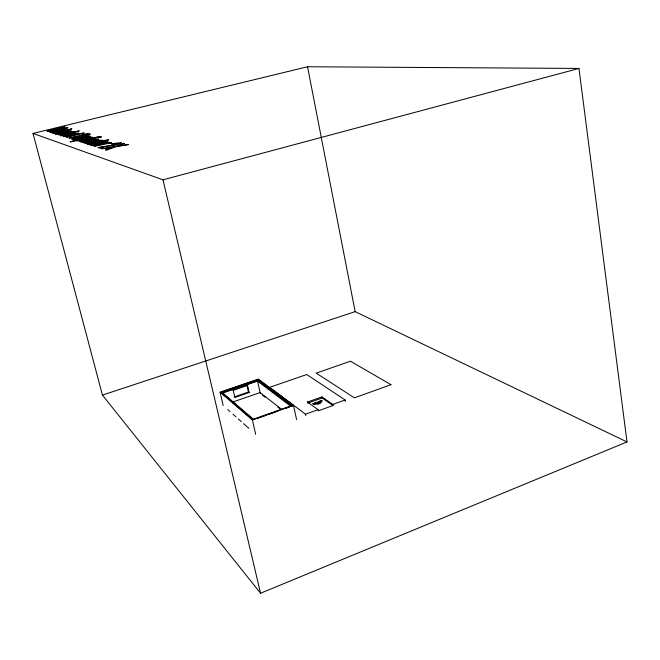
<?xml version="1.0" encoding="UTF-8"?>
<svg xmlns="http://www.w3.org/2000/svg" width="660" height="660" viewBox="0 0 660 660"><rect width="100%" height="100%" fill="white"/><g stroke="black" fill="none" stroke-linecap="round" stroke-linejoin="round"><path stroke-width="0.99" d="M321.717 400.397L318.277 401.626L319.968 402.567A5.065 1.939 -11.8 0 0 321.717 400.397L321.791 400.768A5.065 1.939 -11.8 0 1 320.042 402.938L317.691 403.78A5.065 1.939 -11.8 0 1 313.03 403.895L316.379 402.303L317.839 403.334L318.112 404.638M260.551 593.241L627 441.928L578.977 68.442L307.535 66.759L33 133.419L102.448 395.092L260.551 593.241L162.979 179.817L33 133.419M345.394 401.346L345.122 399.976L306.727 374.525L269.676 387.337L305.514 414.2L318.062 409.695L318.301 410.825L333.028 405.529L332.797 404.398L321.907 396.899L307.436 402.039L307.675 403.144M332.797 404.398L345.122 399.976M308.641 402.806L322.138 398.005L333.028 405.529M313.03 403.895L321.791 400.768M293.527 405.405L258.406 379.063L220.052 392.18L252.409 419.991L293.527 405.405L296.596 419.644M257.639 418.275L266.227 415.231M269.09 414.216L277.687 411.163M286.275 408.119L289.138 407.104M233.112 401.915L260.089 392.56L281.704 409.398M234.25 396.916L248.474 392.007L249.142 392.543L234.894 397.46L233.252 390.34L232.609 389.804M257.862 379.624L221.273 392.139L253.003 419.331L292.182 405.438L257.862 379.624L258.06 380.507L292.388 406.395M221.479 393.03L258.06 380.507M291.043 406.428L257.524 381.067L222.7 392.997L253.82 419.628M233.252 390.34L247.533 385.44L249.142 392.543M102.448 395.092L355.154 311.644L627 441.928M317.839 403.334L317.608 403.409A5.065 1.939 -11.8 0 1 312.947 403.524M162.979 179.817L578.977 68.442M62.04 128.972L49.64 131.992L67.988 127.76L51.265 130.952L65.299 127.017L64.63 126.827L46.951 131.125L62.304 127.619L48.279 131.554L64.754 128.32M307.436 402.039L318.062 409.695M262.688 395.315L265.089 397.196M277.901 407.195L279.502 408.449M247.533 385.44L246.865 384.92L248.474 392.007M223.03 394.358L224.573 395.695M227.675 398.351L229.218 399.679M232.32 402.336L233.871 403.673M236.965 406.329L238.516 407.657M241.609 410.322L243.16 411.65M245.479 413.647L247.805 415.635M250.123 417.632L252.45 419.628M227.716 409.555L229.985 411.568M233.005 414.249L236.024 416.938M238.293 418.943L241.321 421.633M243.581 423.637L248.878 428.332M220.052 392.18L223.179 405.537M252.409 419.991L255.676 434.371M257.524 381.067L260.287 393.442M305.514 414.2L305.803 415.585M319.745 402.658L320.017 403.961M318.714 401.94L318.986 403.235M321.907 396.899L322.138 398.005M307.535 66.759L355.154 311.644M121.209 142.874L113.817 145.39L101.079 147.114L103.777 147.972L101.236 148.615L97.878 147.535L113.883 144.994L118.618 143.525L111.631 144.136L116.358 143.071L121.209 142.874M52.338 132.907L65.332 129.517L61.966 129.632L59.829 130.111L63.393 129.905L55.704 131.076L50.812 132.577L53.98 132.396L52.338 132.907M107.77 141.669L99.544 144.449L93.431 145.637L90.824 145.505L94.273 144.012L104.024 141.76A6.691 0.767 -12.8 0 1 107.035 141.471L107.77 141.669M85.255 143.575L89.067 143.533L87.219 144.152L87.871 144.35L102.077 140.143L97.944 140.209L95.477 140.761L99.817 140.588L96.352 141.628L90.725 141.892L85.255 143.575M79.291 136.801L71.56 139.054L86.435 135.663L90.577 134.129L88.325 133.419L68.929 138.204L77.822 136.315L79.291 136.801M78.449 133.213L70.917 135.622L63.294 136.612L75.24 133.328A5.989 0.61 -12.8 0 1 77.863 133.056L78.449 133.213M93.283 144.853C95.758 145.513 104.354 143.368 104.907 142.057A3.704 0.429 -12.7 0 0 102.671 142.321L93.283 144.853M75.562 139.243L79.876 139.128C53.41 143.014 109.279 130.68 81.848 138.666L79.612 137.973L75.562 139.243M88.209 134.624L82.681 136.15L80.025 135.77L86.65 134.137L88.209 134.624M75.487 132.38L65.093 135.333L61.174 135.877L60.695 135.696L62.205 135.044L60.043 135.341L79.266 130.87L72.501 132.528L75.487 132.38M92.515 137.305L82.063 140.398L76.7 140.885L78.086 140.217L70.092 141.917L90.428 136.868L90.948 137.016L89.026 137.494L92.515 137.305M82.599 142.552L84.133 142.906A5.395 0.602 -12.8 0 0 87.021 142.469L89.768 141.867L84.719 142.255L91.385 140.25L96.409 139.656L93.885 140.539L94.429 140.704C108.157 136.513 84.001 140.877 82.599 142.552M58.196 133.732L62.098 133.592C38.057 137.197 89.273 125.944 63.929 133.163L62.007 132.569L58.196 133.732M65.505 136.034C74.448 135.613 84.653 130.663 65.505 136.034M86.79 136.801L83.251 138.023L81.551 137.503L86.79 136.801M73.318 132.841L66.718 134.747L62.725 135.218L73.318 132.841M68.615 131.464L65.274 132.577L63.814 132.14L68.615 131.464M79.035 140.192L82.962 139.92L90.197 137.816L86.79 138.105L79.035 140.192M89.108 144.548L89.719 144.903L108.727 139.829L103.397 140.58L89.108 144.548M87.871 142.997L89.644 143.228L94.759 142.098L91.311 142.114L87.871 142.997M66.355 137.231L84.299 132.974L79.505 133.675L66.355 137.231M53.13 131.983L58.938 131.175L53.13 131.983M115.781 146.759L106.252 150.232L105.369 149.944L113.075 147.188L101.698 148.764L114.873 146.487L123.725 143.261L124.657 143.517L117.662 146.042L128.403 144.556L115.781 146.759M390.967 384.697L354.403 397.84L316.189 373.123L350.518 361.226L390.967 384.697M62.692 131.464L55.357 133.832L54.813 133.658L60.761 131.761L53.278 133.163L71.891 128.849L61.339 131.423L68.689 130.54L62.692 131.464M109.543 142.362L93.976 146.273L111.631 142.816L107.448 143.203L110.137 142.527L109.543 142.362M99.437 136.505L79.249 141.529L100.006 136.661L99.437 136.505M95.312 138.278L80.561 141.958L95.881 138.443L95.312 138.278M100.856 136.9L98.051 137.602L101.434 137.065L100.856 136.9M71.99 131.497L58.418 134.821L73.565 131.827L70.084 132.198L72.427 131.62L71.99 131.497"/></g></svg>
